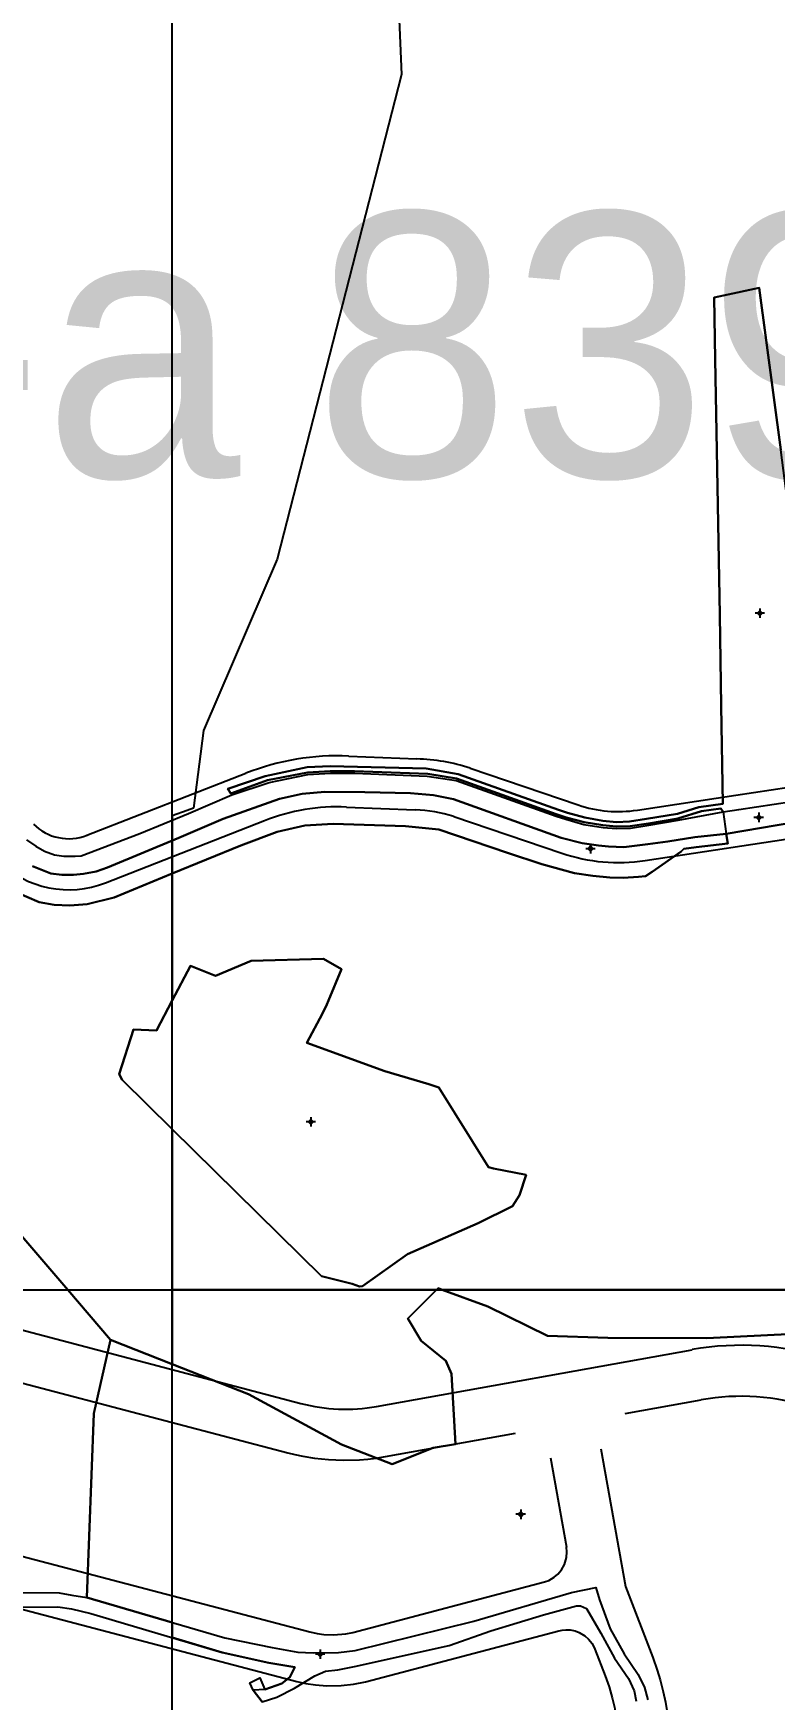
# Model space of a CAD drawing. Extents: x 548357 to 553070, y 1834500 to 1842500.
# Drawn here: x 550463.3 to 550659.3, y 1838391.6 to 1838832.4 of the extents above; entities that cross this region are included whole.
import ezdxf

# ---------------------------------------------------------------- set-up
doc = ezdxf.new("R2010")
doc.units = 0
for name, color, linetype in [('Level 10', 7, 'Continuous'), ('Level 11', 7, 'Continuous'), ('Level 2', 7, 'Continuous'), ('Level 3', 7, 'Continuous'), ('Level 30', 7, 'Continuous'), ('Level 52', 7, 'Continuous'), ('Level 55', 7, 'Continuous'), ('Level 61', 7, 'Continuous')]:
    doc.layers.add(name, color=color, linetype=linetype)

msp = doc.modelspace()

# ---------------------------------------------------------------- linework, layer by layer
at = {"layer": 'Level 10'}
for p, q in [((550645.68, 1838626.45), (550646.53, 1838620.63)), ((550646.53, 1838620.63), (550664.65, 1838623.69))]:
    msp.add_line(p, q, dxfattribs=at)
for points in [[(550645.68, 1838626.45), (550645.08, 1838627.32), (550639.95, 1838626.61), (550633.72, 1838624.67), (550625.91, 1838623.38), (550621.12, 1838622.69), (550617.44, 1838622.54), (550613.84, 1838622.88), (550608.9, 1838623.67), (550604.15, 1838624.95), (550601.58, 1838625.82), (550575.21, 1838635.23), (550567.57, 1838636.48), (550548.22, 1838637.2), (550541.8, 1838637.2), (550535.76, 1838636.89), (550525.23, 1838634.79), (550515.49, 1838631.3), (550514.68, 1838632.53), (550524.56, 1838635.86), (550535.7, 1838638.22), (550541.81, 1838638.49), (550567.12, 1838637.88), (550575.58, 1838636.42), (550602.14, 1838627), (550604.52, 1838626.19), (550609.11, 1838624.97), (550613.86, 1838624.08), (550617.52, 1838623.72), (550620.95, 1838623.86), (550625.43, 1838624.57), (550633.66, 1838625.93), (550639.3, 1838627.7), (550645.64, 1838628.59), (550645.19, 1838654.48), (550644.78, 1838678.58), (550643.62, 1838746.15), (550643.34, 1838762.52), (550645.82, 1838763.05), (550655.19, 1838765.03), (550660.91, 1838722.22)], [(550461.45, 1838619), (550463.92, 1838617.34), (550466.27, 1838616.06), (550468.92, 1838615.08), (550471.36, 1838614.76), (550474.3, 1838614.74), (550475.92, 1838614.81), (550491.41, 1838620.68), (550504.29, 1838626.02), (550515.79, 1838630.98), (550525.65, 1838634.19), (550535.87, 1838636.29), (550541.83, 1838636.66), (550548.34, 1838636.66), (550567.46, 1838635.92), (550575.08, 1838634.71), (550601.54, 1838625.32), (550604.08, 1838624.51), (550608.89, 1838623.12), (550613.93, 1838622.32), (550617.51, 1838622.03), (550621.21, 1838622.16), (550626.08, 1838622.89), (550633.76, 1838624.2), (550645.68, 1838626.45)], [(550463.06, 1838612.1), (550467.92, 1838610.17), (550470.8, 1838609.82), (550473.86, 1838609.75), (550476.54, 1838610.01), (550479.88, 1838610.68), (550482.88, 1838611.75), (550501.75, 1838619.57), (550513.44, 1838624.56), (550528.36, 1838629.92), (550534.34, 1838631.18), (550540.36, 1838631.71), (550550.91, 1838631.67), (550562.98, 1838631.36), (550569.07, 1838630.86), (550574.37, 1838629.77), (550602.89, 1838619.61), (550608.37, 1838618.19), (550612.71, 1838617.54), (550615.4, 1838617.24), (550619.44, 1838617.08), (550625.82, 1838617.86), (550631.09, 1838618.62), (550638.22, 1838619.71), (550646.53, 1838620.63)], [(550645.68, 1838626.45), (550649.83, 1838627.08), (550663.85, 1838629.19), (550663.92, 1838629.2)], [(550646.53, 1838620.63), (550646.89, 1838618.05), (550638.56, 1838617.13), (550635.28, 1838616.63), (550634.6, 1838615.92), (550626.89, 1838610.53), (550625.17, 1838609.45), (550623.34, 1838609.26), (550619.26, 1838609.02), (550615.69, 1838609.08), (550611.19, 1838609.48), (550606.39, 1838610.21), (550597.78, 1838612.59), (550588.66, 1838615.64), (550570.49, 1838621.76), (550561.68, 1838622.67), (550542.54, 1838623.24), (550535.06, 1838622.79), (550527.78, 1838621.18), (550518.19, 1838617.56), (550500, 1838610.09), (550484.62, 1838603.78), (550477.53, 1838602.03), (550472.9, 1838601.68), (550468.8, 1838601.84), (550464.86, 1838602.55), (550458.31, 1838605.35)], [(550458.31, 1838605.35), (550464.86, 1838602.55), (550468.8, 1838601.84), (550472.9, 1838601.68), (550477.53, 1838602.03), (550484.62, 1838603.78), (550500, 1838610.09), (550518.19, 1838617.56), (550527.78, 1838621.18), (550535.06, 1838622.79)], [(550535.06, 1838622.79), (550542.54, 1838623.24), (550561.68, 1838622.67), (550570.49, 1838621.76), (550588.66, 1838615.64), (550597.78, 1838612.59), (550606.39, 1838610.21), (550611.19, 1838609.48), (550615.69, 1838609.08), (550619.26, 1838609.02), (550623.34, 1838609.26), (550625.17, 1838609.45), (550626.89, 1838610.53), (550634.6, 1838615.92), (550635.28, 1838616.63), (550638.56, 1838617.13), (550646.89, 1838618.05), (550646.53, 1838620.63), (550664.65, 1838623.69)], [(550593.64, 1838530.4), (550591.82, 1838525), (550590, 1838522.11), (550580.88, 1838517.63), (550562.25, 1838509.46), (550550.36, 1838500.99), (550549.55, 1838500.91), (550547.55, 1838501.56), (550539.52, 1838503.62), (550500, 1838542.52), (550486.73, 1838555.58), (550485.95, 1838557.06), (550489.79, 1838568.85), (550495.85, 1838568.61), (550500, 1838576.52), (550504.8, 1838585.67), (550511.41, 1838583.04), (550520.84, 1838587.01), (550540.05, 1838587.52), (550544.81, 1838584.8), (550541.29, 1838576.57), (550540.91, 1838575.49), (550539.71, 1838573.1), (550535.61, 1838565.38), (550556.26, 1838557.82), (550567.84, 1838554.37), (550570.55, 1838553.48), (550583.62, 1838532.48), (550584.99, 1838532.06), (550593.64, 1838530.4)], [(550664.52, 1838488.38), (550641.36, 1838487.24), (550615.18, 1838487.31), (550599.27, 1838487.81), (550583.43, 1838495.57), (550571.41, 1838500), (550570.33, 1838500.4), (550569.93, 1838500), (550562.28, 1838492.44), (550565.83, 1838486.53), (550572.37, 1838481.25), (550573.82, 1838477.8), (550574.91, 1838459.17), (550568.99, 1838458.21), (550558.17, 1838453.85), (550544.73, 1838459.04), (550520.19, 1838472.36), (550500, 1838480.34), (550483.69, 1838486.79), (550472.38, 1838500), (550458.61, 1838516.08)], [(550458.61, 1838516.08), (550472.38, 1838500), (550483.69, 1838486.79), (550500, 1838480.34), (550520.19, 1838472.36), (550544.73, 1838459.04), (550558.17, 1838453.85), (550568.99, 1838458.21), (550574.91, 1838459.17), (550573.82, 1838477.8), (550572.37, 1838481.25), (550565.83, 1838486.53), (550562.28, 1838492.44), (550569.93, 1838500), (550570.33, 1838500.4), (550571.41, 1838500), (550583.43, 1838495.57), (550599.27, 1838487.81), (550615.18, 1838487.31), (550641.36, 1838487.24), (550664.52, 1838488.38)], [(550439.56, 1838419.99), (550470.11, 1838419.82), (550473.43, 1838419.24), (550477.4, 1838418.65), (550513.94, 1838407.91), (550526.41, 1838405.39), (550533.25, 1838404.15), (550537.28, 1838403.99), (550543.97, 1838404.08), (550548.4, 1838404.62), (550579.78, 1838412.35), (550605.59, 1838419.91), (550612, 1838421.27), (550612.98, 1838417.95), (550615.84, 1838410.31), (550619.49, 1838403.69), (550623.21, 1838398.22), (550624.88, 1838394.83), (550625.78, 1838391.58)], [(550439.95, 1838416.09), (550469.78, 1838416.12), (550473.33, 1838415.61), (550478.47, 1838414.38), (550513.25, 1838404.06), (550525.58, 1838401.37), (550532.39, 1838400.2), (550531.1, 1838397.55), (550529, 1838395.85), (550524.5, 1838394.3), (550521.38, 1838394.11), (550523.79, 1838391), (550527.67, 1838392.21), (550532.3, 1838394.61), (550537.71, 1838397.85), (550540.56, 1838399.14), (550543.78, 1838399.51), (550548.18, 1838400.32), (550573.2, 1838405.88), (550584.23, 1838409.77), (550598.17, 1838414.04), (550606.93, 1838416.44), (550608, 1838416.39), (550609.57, 1838415.7), (550613.32, 1838409.21), (550616.93, 1838402.6), (550620.7, 1838397.15), (550622.19, 1838393.95), (550622.66, 1838391.15)]]:
    msp.add_lwpolyline(points, dxfattribs=at)
msp.add_lwpolyline([(550593.64, 1838530.4), (550584.99, 1838532.06), (550583.62, 1838532.48), (550570.55, 1838553.48), (550567.84, 1838554.37), (550556.26, 1838557.82), (550535.61, 1838565.38), (550539.71, 1838573.1), (550540.91, 1838575.49), (550541.29, 1838576.57), (550544.81, 1838584.8), (550540.05, 1838587.52), (550520.84, 1838587.01), (550511.41, 1838583.04), (550504.8, 1838585.67), (550500, 1838576.52), (550495.85, 1838568.61), (550489.79, 1838568.85), (550485.95, 1838557.06), (550486.73, 1838555.58), (550500, 1838542.52), (550539.52, 1838503.62), (550547.55, 1838501.56), (550549.55, 1838500.91), (550550.36, 1838500.99), (550562.25, 1838509.46), (550580.88, 1838517.63), (550590, 1838522.11), (550591.82, 1838525)], close=True, dxfattribs=at)
at = {"layer": 'Level 11'}
for p, q in [((550655.42, 1838680.26), (550655.42, 1838679.63)), ((550654.8, 1838679.01), (550654.17, 1838679.01)), ((550655.42, 1838679.63), (550654.8, 1838679.01)), ((550654.8, 1838679.01), (550655.42, 1838678.38)), ((550656.05, 1838679.01), (550655.42, 1838679.63)), ((550655.42, 1838678.38), (550656.05, 1838679.01)), ((550655.42, 1838678.38), (550655.42, 1838677.76)), ((550656.67, 1838679.01), (550656.05, 1838679.01)), ((550654.48, 1838624.98), (550653.85, 1838624.98)), ((550655.1, 1838625.6), (550654.48, 1838624.98)), ((550654.48, 1838624.98), (550655.1, 1838624.35)), ((550655.1, 1838626.23), (550655.1, 1838625.6)), ((550655.73, 1838624.98), (550655.1, 1838625.6)), ((550655.1, 1838624.35), (550655.73, 1838624.98)), ((550655.1, 1838624.35), (550655.1, 1838623.73)), ((550656.35, 1838624.98), (550655.73, 1838624.98)), ((550609.99, 1838616.7), (550609.37, 1838616.7)), ((550610.62, 1838617.32), (550609.99, 1838616.7)), ((550609.99, 1838616.7), (550610.62, 1838616.07)), ((550610.62, 1838617.95), (550610.62, 1838617.32)), ((550611.24, 1838616.7), (550610.62, 1838617.32)), ((550610.62, 1838616.07), (550611.24, 1838616.7)), ((550610.62, 1838616.07), (550610.62, 1838615.45)), ((550611.87, 1838616.7), (550611.24, 1838616.7)), ((550536.03, 1838544.43), (550535.4, 1838544.43)), ((550536.65, 1838545.05), (550536.03, 1838544.43)), ((550536.03, 1838544.43), (550536.65, 1838543.8)), ((550536.65, 1838545.68), (550536.65, 1838545.05)), ((550537.28, 1838544.43), (550536.65, 1838545.05)), ((550536.65, 1838543.8), (550537.28, 1838544.43)), ((550536.65, 1838543.8), (550536.65, 1838543.18)), ((550537.9, 1838544.43), (550537.28, 1838544.43)), ((550591.52, 1838440.62), (550590.9, 1838440.62)), ((550592.15, 1838441.24), (550591.52, 1838440.62)), ((550591.52, 1838440.62), (550592.15, 1838439.99)), ((550592.15, 1838441.87), (550592.15, 1838441.24)), ((550592.77, 1838440.62), (550592.15, 1838441.24)), ((550592.15, 1838439.99), (550592.77, 1838440.62)), ((550592.15, 1838439.99), (550592.15, 1838439.37)), ((550593.4, 1838440.62), (550592.77, 1838440.62)), ((550538.52, 1838403.6), (550537.9, 1838403.6)), ((550539.15, 1838404.23), (550538.52, 1838403.6)), ((550538.52, 1838403.6), (550539.15, 1838402.98)), ((550539.15, 1838404.85), (550539.15, 1838404.23)), ((550539.77, 1838403.6), (550539.15, 1838404.23)), ((550539.15, 1838402.98), (550539.77, 1838403.6)), ((550539.15, 1838402.98), (550539.15, 1838402.35)), ((550540.4, 1838403.6), (550539.77, 1838403.6))]:
    msp.add_line(p, q, dxfattribs=at)
for centre in [(550655.42, 1838679.01), (550655.1, 1838624.98), (550610.62, 1838616.7), (550536.65, 1838544.43), (550592.15, 1838440.62), (550539.15, 1838403.6)]:
    msp.add_circle(centre, 0.15, dxfattribs=at)
at = {"layer": 'Level 2'}
for p, q in [((550588.66, 1838615.64), (550570.49, 1838621.76)), ((550634.6, 1838615.92), (550626.89, 1838610.53)), ((550646.89, 1838618.05), (550638.56, 1838617.13)), ((550569.93, 1838500), (550570.33, 1838500.4)), ((550574.91, 1838459.17), (550573.82, 1838477.8))]:
    msp.add_line(p, q, dxfattribs=at)
for points in [[(550570.49, 1838621.76), (550561.68, 1838622.67), (550542.54, 1838623.24), (550535.06, 1838622.79), (550527.78, 1838621.18), (550518.19, 1838617.56), (550500, 1838610.09)], [(550664.7, 1838623.31), (550664.65, 1838623.69), (550646.53, 1838620.63), (550646.89, 1838618.05)], [(550500, 1838610.09), (550484.62, 1838603.78), (550477.53, 1838602.03), (550472.9, 1838601.68), (550468.8, 1838601.84), (550464.86, 1838602.55), (550458.31, 1838605.35), (550450.49, 1838611.23), (550454.57, 1838618.39)], [(550615.69, 1838609.08), (550611.19, 1838609.48), (550606.39, 1838610.21), (550597.78, 1838612.59), (550588.66, 1838615.64)], [(550638.56, 1838617.13), (550635.28, 1838616.63), (550634.6, 1838615.92)], [(550626.89, 1838610.53), (550625.17, 1838609.45), (550623.34, 1838609.26)], [(550623.34, 1838609.26), (550619.26, 1838609.02), (550615.69, 1838609.08)], [(550458.61, 1838516.08), (550472.38, 1838500), (550483.69, 1838486.79), (550500, 1838480.34)], [(550573.82, 1838477.8), (550572.37, 1838481.25), (550565.83, 1838486.53), (550562.28, 1838492.44), (550569.93, 1838500)], [(550570.33, 1838500.4), (550571.41, 1838500), (550583.43, 1838495.57), (550599.27, 1838487.81)], [(550599.27, 1838487.81), (550615.18, 1838487.31), (550641.36, 1838487.24)], [(550641.36, 1838487.24), (550664.52, 1838488.38), (550669.3, 1838485.97), (550687.43, 1838467.01)], [(550500, 1838480.34), (550520.19, 1838472.36), (550544.73, 1838459.04)], [(550544.73, 1838459.04), (550558.17, 1838453.85), (550568.99, 1838458.21), (550574.91, 1838459.17)]]:
    msp.add_lwpolyline(points, dxfattribs=at)
at = {"layer": 'Level 3'}
for p, q in [((550645.82, 1838763.05), (550643.34, 1838762.52)), ((550643.34, 1838762.52), (550643.62, 1838746.15)), ((550643.62, 1838746.15), (550644.78, 1838678.58)), ((550535.7, 1838638.22), (550524.56, 1838635.86)), ((550541.81, 1838638.49), (550535.7, 1838638.22)), ((550562.98, 1838631.36), (550550.91, 1838631.67)), ((550575.21, 1838635.23), (550601.58, 1838625.82)), ((550527.78, 1838621.18), (550535.06, 1838622.79)), ((550535.06, 1838622.79), (550542.54, 1838623.24)), ((550542.54, 1838623.24), (550561.68, 1838622.67)), ((550601.58, 1838625.82), (550604.15, 1838624.95)), ((550604.15, 1838624.95), (550608.9, 1838623.67)), ((550518.19, 1838617.56), (550527.78, 1838621.18)), ((550561.68, 1838622.67), (550570.49, 1838621.76)), ((550570.49, 1838621.76), (550588.66, 1838615.64)), ((550631.09, 1838618.62), (550625.82, 1838617.86)), ((550500, 1838610.09), (550518.19, 1838617.56)), ((550588.66, 1838615.64), (550597.78, 1838612.59)), ((550612.71, 1838617.54), (550608.37, 1838618.19)), ((550615.4, 1838617.24), (550612.71, 1838617.54)), ((550619.44, 1838617.08), (550615.4, 1838617.24)), ((550625.82, 1838617.86), (550619.44, 1838617.08)), ((550467.92, 1838610.17), (550463.06, 1838612.1)), ((550476.54, 1838610.01), (550473.86, 1838609.75)), ((550611.19, 1838609.48), (550615.69, 1838609.08))]:
    msp.add_line(p, q, dxfattribs=at)
for points in [[(550680.72, 1838632.23), (550676.39, 1838632.46), (550670.55, 1838632.07), (550662.65, 1838709.2), (550660.91, 1838722.22), (550655.19, 1838765.03), (550645.82, 1838763.05)], [(550644.78, 1838678.58), (550645.19, 1838654.48), (550645.64, 1838628.59)], [(550524.56, 1838635.86), (550514.68, 1838632.53), (550515.49, 1838631.3), (550525.23, 1838634.79), (550535.76, 1838636.89), (550541.8, 1838637.2), (550548.22, 1838637.2), (550567.57, 1838636.48), (550575.21, 1838635.23)], [(550613.86, 1838624.08), (550609.11, 1838624.97), (550604.52, 1838626.19), (550602.14, 1838627), (550575.58, 1838636.42), (550567.12, 1838637.88), (550541.81, 1838638.49)], [(550550.91, 1838631.67), (550540.36, 1838631.71), (550534.34, 1838631.18), (550528.36, 1838629.92), (550513.44, 1838624.56)], [(550574.37, 1838629.77), (550569.07, 1838630.86), (550562.98, 1838631.36)], [(550608.37, 1838618.19), (550602.89, 1838619.61), (550574.37, 1838629.77)], [(550645.64, 1838628.59), (550639.3, 1838627.7), (550633.66, 1838625.93), (550625.43, 1838624.57)], [(550639.95, 1838626.61), (550645.08, 1838627.32), (550645.68, 1838626.45), (550649.83, 1838627.08), (550663.85, 1838629.19), (550663.92, 1838629.2), (550664.22, 1838629.98)], [(550513.44, 1838624.56), (550501.75, 1838619.57), (550482.88, 1838611.75)], [(550608.9, 1838623.67), (550613.84, 1838622.88), (550617.44, 1838622.54)], [(550625.43, 1838624.57), (550620.95, 1838623.86), (550617.52, 1838623.72), (550613.86, 1838624.08)], [(550617.44, 1838622.54), (550621.12, 1838622.69), (550625.91, 1838623.38)], [(550625.91, 1838623.38), (550633.72, 1838624.67), (550639.95, 1838626.61)], [(550646.53, 1838620.63), (550638.22, 1838619.71), (550631.09, 1838618.62)], [(550638.56, 1838617.13), (550646.89, 1838618.05), (550646.53, 1838620.63)], [(550625.17, 1838609.45), (550626.89, 1838610.53), (550634.6, 1838615.92)], [(550634.6, 1838615.92), (550635.28, 1838616.63), (550638.56, 1838617.13)], [(550450.49, 1838611.23), (550458.31, 1838605.35), (550464.86, 1838602.55), (550468.8, 1838601.84)], [(550473.86, 1838609.75), (550470.8, 1838609.82), (550467.92, 1838610.17)], [(550482.88, 1838611.75), (550479.88, 1838610.68), (550476.54, 1838610.01)], [(550477.53, 1838602.03), (550484.62, 1838603.78), (550500, 1838610.09)], [(550597.78, 1838612.59), (550606.39, 1838610.21), (550611.19, 1838609.48)], [(550615.69, 1838609.08), (550619.26, 1838609.02), (550623.34, 1838609.26), (550625.17, 1838609.45)], [(550468.8, 1838601.84), (550472.9, 1838601.68), (550477.53, 1838602.03)]]:
    msp.add_lwpolyline(points, dxfattribs=at)
at = {"layer": 'Level 30'}
for p, q in [((550546.67, 1838641.2), (550564.66, 1838640.43)), ((550477.47, 1838620.25), (550519.51, 1838636.68)), ((550578.77, 1838637.97), (550607.36, 1838628.28)), ((550546.09, 1838627.71), (550564.26, 1838626.93)), ((550482.38, 1838607.67), (550524.43, 1838624.11)), ((550574.44, 1838625.18), (550603.02, 1838615.5)), ((550625.05, 1838613.55), (550676.07, 1838621.31)), ((550418.74, 1838500.26), (550533.98, 1838469.96)), ((550415.3, 1838487.2), (550530.54, 1838456.91)), ((550554.02, 1838469.17), (550637.52, 1838484.17)), ((550619.78, 1838467.26), (550639.9, 1838470.88)), ((550556.41, 1838455.88), (550590.74, 1838462.05)), ((550600.03, 1838455.59), (550604.28, 1838431.91)), ((550547.81, 1838409.37), (550598.45, 1838422.76)), ((550551.14, 1838396.29), (550602.27, 1838409.81)), ((550611.78, 1838404.95), (550614.51, 1838397.86))]:
    msp.add_line(p, q, dxfattribs=at)
for points in [[(550623.02, 1838626.9), (550649.03, 1838630.85), (550667.75, 1838633.7), (550674, 1838634.65)], [(550340.4, 1838476.56), (550384.42, 1838451.39), (550390.89, 1838448.23), (550397.72, 1838445.95), (550536.44, 1838409.49)], [(550325.38, 1838469.59), (550378.11, 1838439.45), (550385.77, 1838435.71), (550393.86, 1838433.01), (550533, 1838396.43)], [(550530.54, 1838456.91), (550532.47, 1838456.43), (550534.51, 1838456.01), (550537.63, 1838455.49), (550541.3, 1838455.1), (550545.22, 1838454.94), (550549.53, 1838455.05), (550551.77, 1838455.23), (550553.93, 1838455.49), (550556.41, 1838455.88)], [(550613.32, 1838457.98), (550619.86, 1838421.54), (550627.11, 1838402.71)], [(550598.45, 1838422.76), (550599.58, 1838423.15), (550601.04, 1838423.97), (550601.97, 1838424.75), (550602.97, 1838425.92), (550603.77, 1838427.37), (550604.3, 1838429.21), (550604.4, 1838430.65), (550604.28, 1838431.91)], [(550536.44, 1838409.49), (550538.35, 1838409.07), (550540.1, 1838408.83), (550542.63, 1838408.72), (550545.93, 1838409), (550547.81, 1838409.37)], [(550602.27, 1838409.81), (550603.09, 1838409.98), (550604.1, 1838410.07), (550605.26, 1838410.02), (550606.52, 1838409.76), (550607.59, 1838409.37), (550609.1, 1838408.49), (550610.12, 1838407.58), (550611.02, 1838406.43), (550611.78, 1838404.95)], [(550627.11, 1838402.71), (550628.28, 1838399.41), (550629.07, 1838396.82), (550629.87, 1838393.7), (550630.44, 1838390.93), (550630.9, 1838388.15), (550631.32, 1838384.5)], [(550533, 1838396.43), (550535.31, 1838395.9), (550537.92, 1838395.49), (550540.91, 1838395.25), (550544.65, 1838395.3), (550547.95, 1838395.65), (550551.14, 1838396.29)], [(550614.51, 1838397.86), (550615.53, 1838394.97), (550616.36, 1838392.11), (550616.95, 1838389.6), (550617.43, 1838386.96), (550617.88, 1838383.26)]]:
    msp.add_lwpolyline(points, dxfattribs=at)
for centre, radius, start, end in [((550543.81, 1838574.51), 66.75, 87.5496, 111.3463), ((550563.77, 1838593.69), 46.75, 71.2849, 88.911), ((550543.81, 1838574.51), 53.25, 87.5496, 111.3463), ((550618.02, 1838659.77), 33.25, 251.2849, 278.6394), ((550472.65, 1838632.59), 13.25, 225.0298, 291.3463), ((550563.77, 1838593.69), 33.25, 71.2849, 89.1639), ((550618.02, 1838659.77), 46.75, 251.2849, 278.6394), ((550472.65, 1838632.59), 26.75, 226.0145, 291.3463), ((550650.51, 1838411.83), 73.5, 72.1299, 100.1852), ((550545.8, 1838514.93), 46.5, 255.2715, 280.1852), ((550650.51, 1838411.83), 60, 72.1126, 100.1852)]:
    msp.add_arc(centre, radius, start, end, dxfattribs=at)
at = {"layer": 'Level 52'}
for p, q in [((550559.67, 1838843.79), (550560.61, 1838821.49)), ((550560.61, 1838821.49), (550527.72, 1838693.32)), ((550500, 1838625.39), (550500, 1838616.03)), ((550500, 1838616.03), (550500, 1838610.09)), ((550500, 1838610.09), (550500, 1838576.52)), ((550483.69, 1838486.79), (550472.38, 1838500)), ((550569.92, 1838500), (550500, 1838500)), ((550500, 1838500), (550500, 1838480.34)), ((550571.41, 1838500), (550569.93, 1838500)), ((550571.41, 1838500), (550934.58, 1838500)), ((550934.58, 1838500), (550571.42, 1838500)), ((550500, 1838480.34), (550483.69, 1838486.79)), ((550500, 1838412.01), (550477.4, 1838418.65)), ((550477.4, 1838418.65), (550500, 1838412.01)), ((550500, 1838407.99), (550500, 1838412.01)), ((550500, 1838412.01), (550500, 1838407.99)), ((550524.5, 1838394.3), (550521.38, 1838394.11)), ((550521.38, 1838394.11), (550523.79, 1838391))]:
    msp.add_line(p, q, dxfattribs=at)
for points in [[(550527.72, 1838693.32), (550508.27, 1838647.92), (550505.64, 1838627.44)], [(550505.64, 1838627.44), (550503.96, 1838626.78), (550500, 1838625.39)], [(550500, 1838576.52), (550495.85, 1838568.61), (550489.79, 1838568.85), (550485.95, 1838557.06)], [(550485.95, 1838557.06), (550486.73, 1838555.58), (550500, 1838542.52)], [(550500, 1838542.52), (550500, 1838500)], [(550472.38, 1838500), (550458.61, 1838516.08), (550444.23, 1838521.68)], [(550500, 1838500), (550569.93, 1838500)], [(550569.93, 1838500), (550570.33, 1838500.4), (550571.41, 1838500)], [(550477.4, 1838418.65), (550479.28, 1838467.26), (550483.69, 1838486.79)], [(550483.69, 1838486.79), (550479.28, 1838467.26), (550477.4, 1838418.65)], [(550524.5, 1838394.3), (550529, 1838395.85), (550531.1, 1838397.55), (550532.39, 1838400.2), (550525.58, 1838401.37), (550513.25, 1838404.06), (550500, 1838407.99)], [(550500, 1838407.99), (550513.25, 1838404.06), (550525.58, 1838401.37), (550532.39, 1838400.2), (550531.1, 1838397.55), (550529, 1838395.85), (550524.5, 1838394.3)], [(550521.38, 1838394.11), (550520.53, 1838396), (550523.15, 1838397.36), (550524.5, 1838394.3)], [(550523.79, 1838391), (550521.38, 1838394.11)]]:
    msp.add_lwpolyline(points, dxfattribs=at)
at = {"layer": 'Level 61'}
for p, q in [((550500, 1834500), (550500, 1839000)), ((549500, 1838500), (553000, 1838500))]:
    msp.add_line(p, q, dxfattribs=at)

# ---------------------------------------------------------------- texts
at = {"layer": 'Level 55'}
for s, p in [('839548-3-a', (550039.16, 1838715)), ('839548-3-b', (550537.44, 1838715))]:
    msp.add_text(s, height=70, dxfattribs=at).set_placement(p)

doc.saveas('drawing.dxf')
